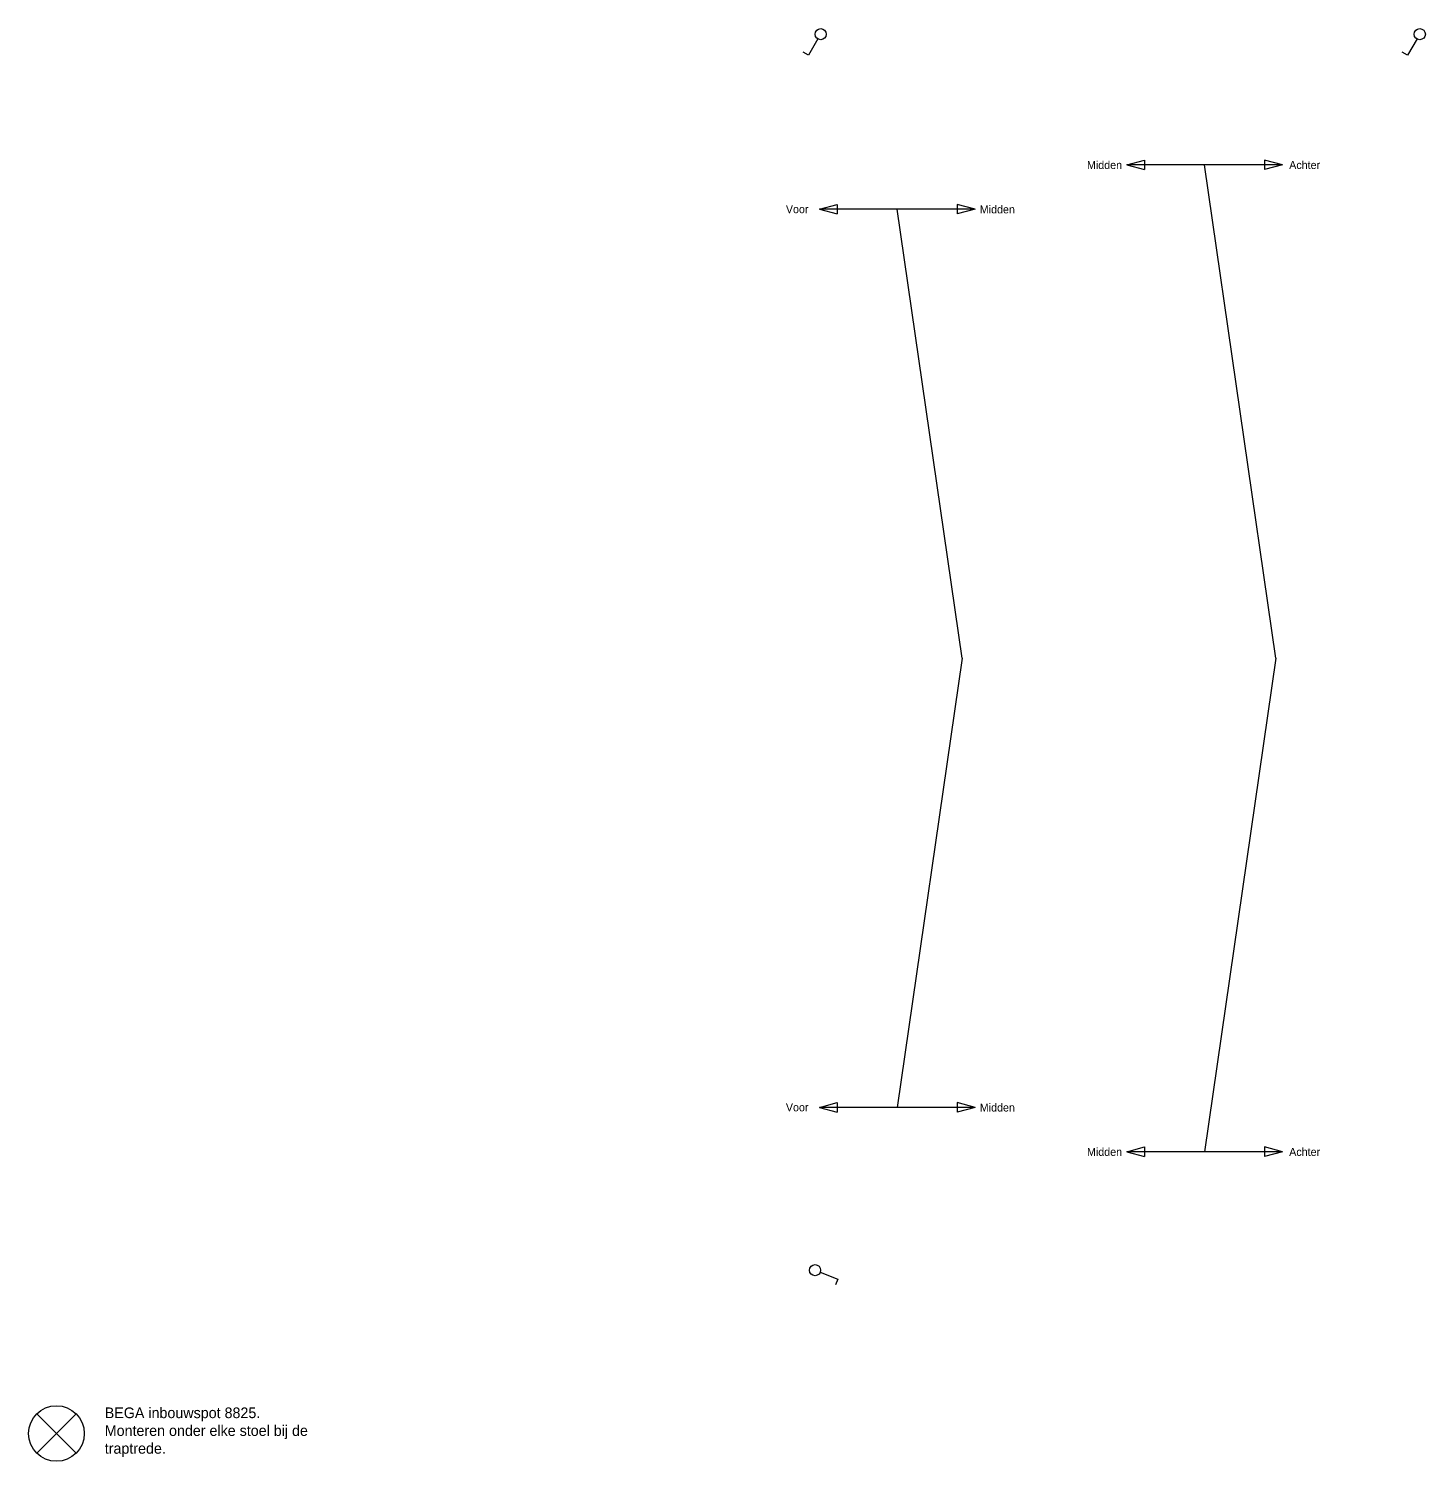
# Model space of a CAD drawing. Header units: millimetres. Extents: x -3262 to 234675, y 0 to 85156.
# Drawn here: x 218975 to 234675, y 32258 to 48370 of the extents above; entities that cross this region are included whole.
import ezdxf
from ezdxf.enums import TextEntityAlignment as Align

# ---------------------------------------------------------------- set-up
doc = ezdxf.new("R2010")
doc.units = ezdxf.units.MM
doc.header["$LTSCALE"] = 100
doc.layers.get('0').update_dxf_attribs({"linetype": 'CONTINUOUS'})
doc.layers.add('EL6222--', color=3, linetype='CONTINUOUS')
doc.layers.add('EL6311--', color=3, linetype='CONTINUOUS')
doc.styles.add('buro-012', font='BUROFONT.shx', dxfattribs={"height": 120})
doc.styles.add('buro-018', font='BUROFONT.shx', dxfattribs={"height": 180})
doc.styles.add('BURO-035', font='BUROFONT.shx', dxfattribs={"height": 350})

# ---------------------------------------------------------------- blocks, each defined once
blk = doc.blocks.new('111503C')
at = {"color": 0, "linetype": 'Continuous'}
for p, q in [((-1.77, -1.77), (1.77, 1.77)), ((1.77, -1.77), (-1.77, 1.77))]:
    blk.add_line(p, q, dxfattribs=at)
blk.add_circle((0, 0), 2.5, dxfattribs=at)
at = {"color": 0, "linetype": 'Continuous', "style": 'buro-018'}
for tag, p in [('PANEL', (0, 8)), ('CIRCUIT', (0, 5)), ('SUBCIRCUIT', (4.5, 5)), ('LIGHTFIXTURECODE', (0, 0)), ('SWITCHCODE', (4.5, -1))]:
    blk.add_attdef(tag, text='', height=1.8, dxfattribs=at).set_placement(p, align=Align.MIDDLE)
blk = doc.blocks.new('E00160')
at = {"color": 0, "linetype": 'Continuous'}
for p, q in [((-17.5, 0), (-13.5, 1.07)), ((-17.5, 0), (17.5, 0)), ((-17.5, 0), (-13.5, -1.07)), ((-13.5, -1.07), (-13.5, 1.07)), ((17.5, 0), (13.5, 1.07)), ((13.5, -1.07), (13.5, 1.07)), ((17.5, 0), (13.5, -1.07))]:
    blk.add_line(p, q, dxfattribs=at)
at = {"color": 0, "linetype": 'Continuous', "style": 'BURO-035'}
for tag, p in [('TEXT2', (-22.5, 0)), ('TEXT1', (22.5, 0))]:
    blk.add_attdef(tag, text='', height=3.5, dxfattribs=at).set_placement(p, align=Align.MIDDLE)
blk = doc.blocks.new('1114A1')
at = {"color": 0, "linetype": 'Continuous'}
for p, q in [((0.62, 3.33), (2.74, 7)), ((2.74, 7), (3.95, 6.3))]:
    blk.add_line(p, q, dxfattribs=at)
blk.add_circle((0, 2.25), 1.25, dxfattribs=at)
at = {"color": 0, "linetype": 'Continuous', "style": 'buro-018'}
blk.add_attdef('SWITCHCODE', text='', height=1.8, dxfattribs=at).set_placement((3.36, 9), align=Align.MIDDLE)
at = {"color": 0, "linetype": 'Continuous', "style": 'buro-018', "flags": 1}
blk.add_attdef('ARTICLECODE', text='', height=1.8, dxfattribs=at).set_placement((0, 0), align=Align.MIDDLE)

msp = doc.modelspace()

# ---------------------------------------------------------------- linework, layer by layer
at = {"layer": 'EL6222--'}
for p, q in [((232995, 41289), (232194, 46838)), ((229468, 41289), (228739, 46339)), ((229468, 41289), (228739, 36239)), ((232995, 41289), (232194, 35740))]:
    msp.add_line(p, q, dxfattribs=at)

# ---------------------------------------------------------------- block references
at = {"layer": 'EL6222--', "linetype": 'Continuous'}
ref = msp.add_blockref('E00160', (232194, 46838), dxfattribs=dict(at, xscale=50, yscale=50, zscale=50, rotation=180))
ref.add_attrib('TEXT1', 'Midden', dxfattribs={"layer": '0', "color": 1, "linetype": 'ByBlock', "height": 90, "style": 'buro-018'}).set_placement((231069, 46838), align=Align.MIDDLE)
ref.add_attrib('TEXT2', 'Achter', dxfattribs={"layer": '0', "color": 1, "linetype": 'ByBlock', "height": 90, "style": 'buro-018'}).set_placement((233319, 46838), align=Align.MIDDLE)
ref = msp.add_blockref('E00160', (228739, 46339), dxfattribs=dict(at, xscale=50, yscale=50, zscale=50, rotation=180))
ref.add_attrib('TEXT1', 'Voor', dxfattribs={"layer": '0', "color": 1, "linetype": 'ByBlock', "height": 90, "style": 'buro-018'}).set_placement((227614, 46339), align=Align.MIDDLE)
ref.add_attrib('TEXT2', 'Midden', dxfattribs={"layer": '0', "color": 1, "linetype": 'ByBlock', "height": 90, "style": 'buro-018'}).set_placement((229864, 46339), align=Align.MIDDLE)
ref = msp.add_blockref('E00160', (228739, 36239), dxfattribs=dict(at, xscale=50, yscale=50, zscale=50, rotation=180))
ref.add_attrib('TEXT1', 'Voor', dxfattribs={"layer": '0', "color": 1, "linetype": 'ByBlock', "height": 90, "style": 'buro-018'}).set_placement((227614, 36239), align=Align.MIDDLE)
ref.add_attrib('TEXT2', 'Midden', dxfattribs={"layer": '0', "color": 1, "linetype": 'ByBlock', "height": 90, "style": 'buro-018'}).set_placement((229864, 36239), align=Align.MIDDLE)
ref = msp.add_blockref('E00160', (232194, 35740), dxfattribs=dict(at, xscale=50, yscale=50, zscale=50, rotation=180))
ref.add_attrib('TEXT1', 'Midden', dxfattribs={"layer": '0', "color": 1, "linetype": 'ByBlock', "height": 90, "style": 'buro-018'}).set_placement((231069, 35740), align=Align.MIDDLE)
ref.add_attrib('TEXT2', 'Achter', dxfattribs={"layer": '0', "color": 1, "linetype": 'ByBlock', "height": 90, "style": 'buro-018'}).set_placement((233319, 35740), align=Align.MIDDLE)
at = {"layer": 'EL6311--', "linetype": 'Continuous', "xscale": 50, "yscale": 50, "zscale": 50}
for p, rotation in [((227878, 48420), 180), ((234613, 48420), 180), ((227704, 34392), 278.2104950832179)]:
    msp.add_blockref('1114A1', p, dxfattribs=dict(at, rotation=rotation))
at = {"layer": 'EL6311--', "linetype": 'Continuous', "xscale": 125, "yscale": 125, "zscale": 125}
msp.add_blockref('111503C', (219287, 32571), dxfattribs=at)

# ---------------------------------------------------------------- texts
at = {"layer": 'EL6222--', "insert": (219830, 32864), "char_height": 120, "attachment_point": 1, "style": 'buro-012'}
msp.add_mtext_dynamic_manual_height_columns('{\\C1;BEGA inbouwspot 8825.\\PMonteren onder elke stoel bij de traptrede.}', width=2420.3, gutter_width=300, heights=[0], dxfattribs=at)

doc.saveas('drawing.dxf')
